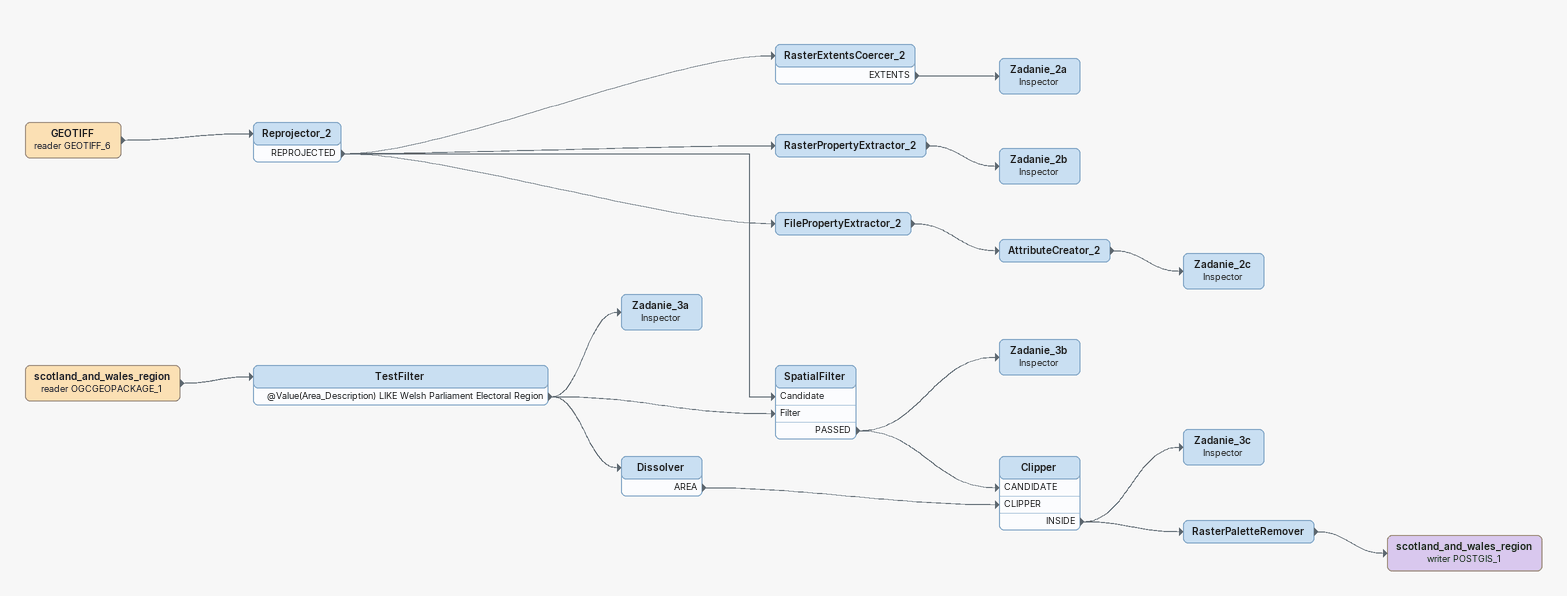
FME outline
scotland_and_wales_region (reader OGCGEOPACKAGE_1)
    -> TestFilter
TestFilter
    @Value(Area_Description) LIKE Welsh Parliament Electoral Region -> Zadanie_3a
    @Value(Area_Description) LIKE Welsh Parliament Electoral Region -> SpatialFilter [Filter]
    @Value(Area_Description) LIKE Welsh Parliament Electoral Region -> Dissolver
Zadanie_3a: Inspector
Dissolver
    AREA -> Clipper [CLIPPER]
GEOTIFF (reader GEOTIFF_6)
    -> Reprojector_2
Reprojector_2
    REPROJECTED -> FilePropertyExtractor_2
    REPROJECTED -> RasterExtentsCoercer_2
    REPROJECTED -> RasterPropertyExtractor_2
    REPROJECTED -> SpatialFilter [Candidate]
RasterExtentsCoercer_2
    EXTENTS -> Zadanie_2a
Zadanie_2a: Inspector
RasterPropertyExtractor_2
    -> Zadanie_2b
Zadanie_2b: Inspector
FilePropertyExtractor_2
    -> AttributeCreator_2
AttributeCreator_2
    -> Zadanie_2c
Zadanie_2c: Inspector
SpatialFilter
    PASSED -> Zadanie_3b
    PASSED -> Clipper [CANDIDATE]
Zadanie_3b: Inspector
Clipper
    INSIDE -> Zadanie_3c
    INSIDE -> RasterPaletteRemover
Zadanie_3c: Inspector
RasterPaletteRemover
    -> scotland_and_wales_region (writer POSTGIS_1)
scotland_and_wales_region (writer POSTGIS_1)
